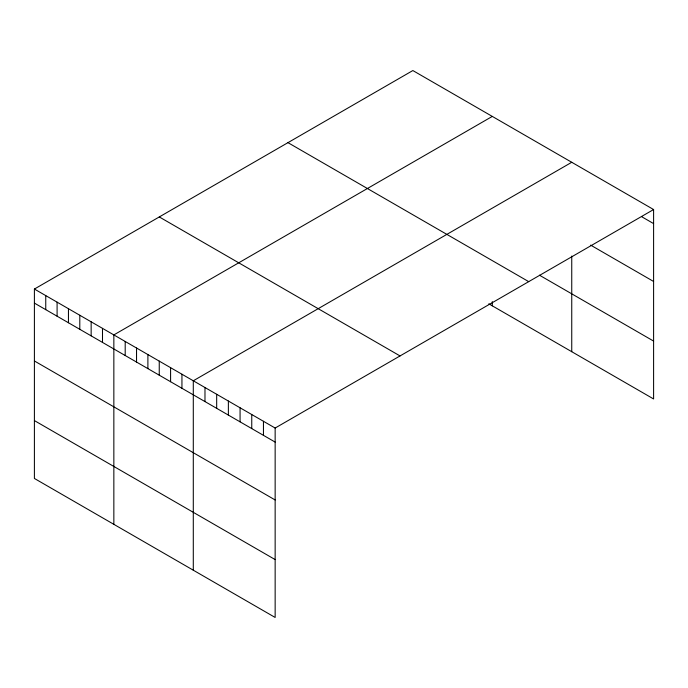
<?xml version="1.0" encoding="UTF-8"?>
<svg xmlns="http://www.w3.org/2000/svg" width="688" height="688" viewBox="0 0 688 688"><rect width="100%" height="100%" fill="white"/><g stroke="black" fill="none" stroke-linecap="round" stroke-linejoin="round"><path stroke-width="1.03" d="M653.6 209.539L275.148 428.039L275.148 617.454L34.4 478.461L34.4 289.046L412.852 70.546L653.6 209.539L653.6 398.954L488.807 303.812M492.298 116.41L113.847 334.91L113.847 524.333M571.745 162.282L193.294 380.782L193.294 570.197M641.904 216.849L653.6 223.6M590.639 245.117L653.6 281.469M539.444 275.183L653.6 341.085M287.962 142.648L528.711 281.641M159.289 216.944L400.038 355.937M34.4 289.046L275.148 428.039M34.4 303.098L275.148 442.092M34.4 360.968L275.148 499.961M34.4 420.592L275.148 559.585M571.745 256.065L571.745 351.697M492.298 301.619L492.298 305.833M263.452 421.288L263.452 435.341M251.756 414.537L251.756 428.59M240.069 407.786L240.069 421.839M228.373 401.035L228.373 415.088M216.677 394.284L216.677 408.337M204.981 387.533L204.981 401.586M181.942 374.229L181.942 388.281M170.59 367.676L170.59 381.737M159.246 361.123L159.246 375.184M147.894 354.569L147.894 368.63M136.542 348.016L136.542 362.077M125.199 341.463L125.199 355.524M102.495 328.357L102.495 342.418M91.151 321.803L91.151 335.864M79.799 315.25L79.799 329.311M68.447 308.706L68.447 322.758M57.095 302.152L57.095 316.205M45.752 295.599L45.752 309.652"/></g></svg>
